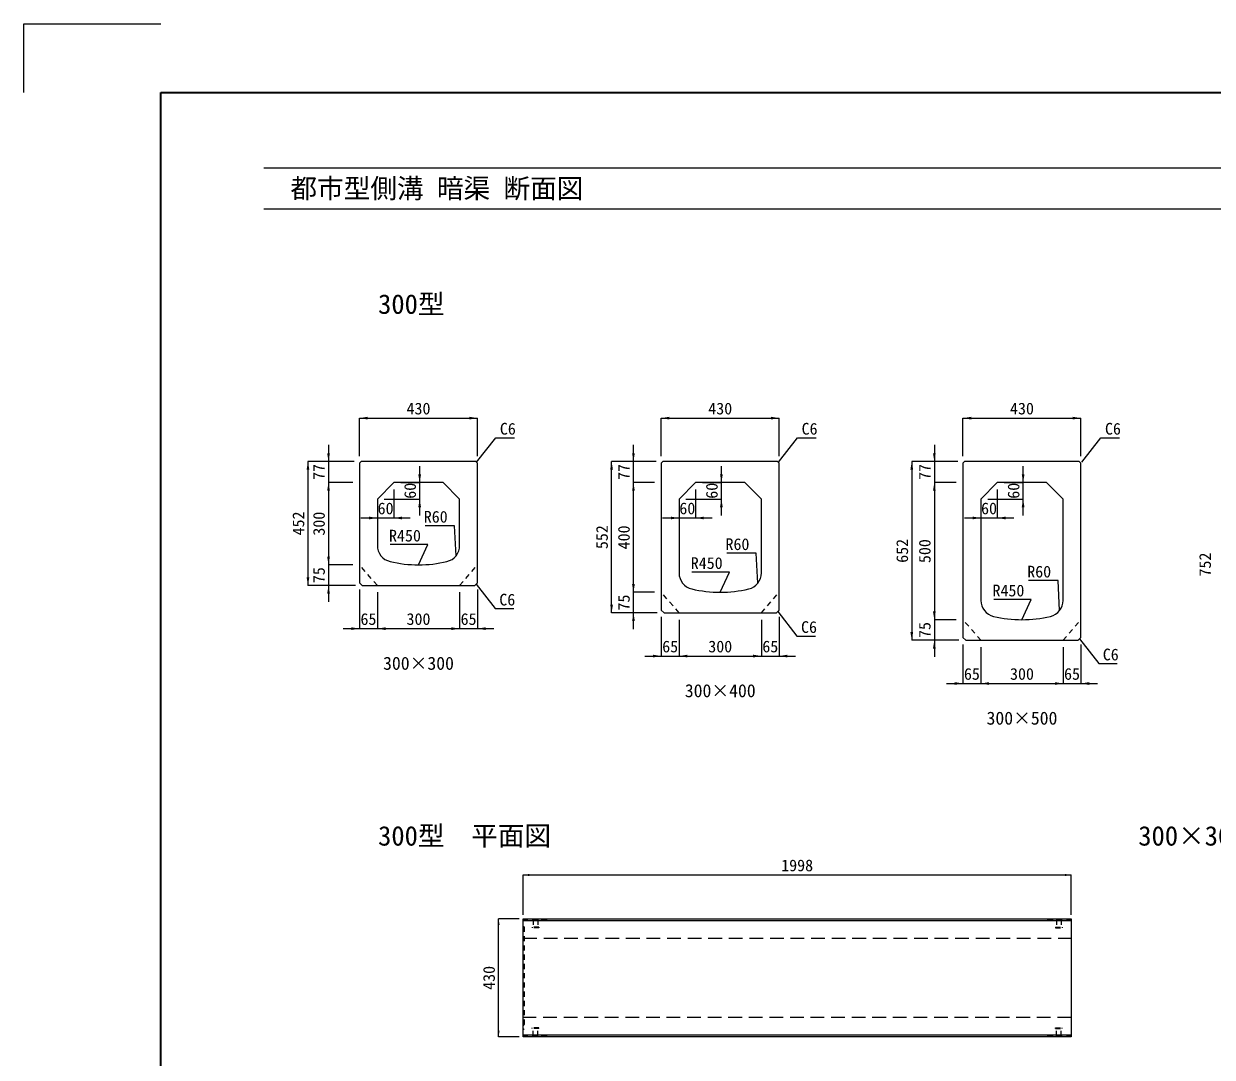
# Model space of a CAD drawing. Units: millimetres at full size, sheet at 1:25. Extents: x 18944 to 44294, y 17215 to 24678.
# Drawn here: x 33794 to 38127, y 20911 to 24678 of the extents above; entities that cross this region are included whole.
import ezdxf
from ezdxf.enums import TextEntityAlignment as Align

# ---------------------------------------------------------------- set-up
doc = ezdxf.new("R2010")
doc.units = ezdxf.units.MM
doc.header["$LTSCALE"] = 25
doc.linetypes.add('USER2', pattern=[3, 2, -1])
doc.linetypes.add('USER3', pattern=[1.35, 0.75, -0.6])
for name, color, linetype, lineweight in [('0_2', 7, 'Continuous', 5), ('Defpoints_3', 8, 'Continuous', 0), ('インサート', 3, 'USER3', 5), ('側溝', 2, 'USER3', 5), ('図枠', 7, 'Continuous', 5), ('寸法線', 7, 'Continuous', 9), ('引出線', 4, 'Continuous', 9), ('本体', 2, 'Continuous', 20)]:
    doc.layers.add(name, color=color, linetype=linetype, lineweight=lineweight)
doc.styles.add('ＭＳ ゴシック', font='')
doc.styles.get('ＭＳ ゴシック').set_extended_font_data('MS Gothic')

# ---------------------------------------------------------------- blocks, each defined once
blk = doc.blocks.new('filled_arrow')
at = {"color": 0, "linetype": 'Continuous', "lineweight": -2}
blk.add_solid([(7.5, 1.25), (0, 0), (7.5, -1.25)], dxfattribs=at)

msp = doc.modelspace()

# ---------------------------------------------------------------- linework, layer by layer
at = {"layer": 'Defpoints_3', "color": 7, "lineweight": 13}
for p, q in [((33794.14, 24677.73), (34294.14, 24677.73)), ((33794.14, 24427.73), (33794.14, 24677.73))]:
    msp.add_line(p, q, dxfattribs=at)
at = {"layer": 'インサート'}
for p, q in [((35651.14, 21411.79), (35651.14, 21384.78)), ((35668.14, 21411.79), (35668.14, 21384.78)), ((37559.12, 21411.79), (37559.12, 21384.78)), ((37576.12, 21411.79), (37576.12, 21384.78)), ((35672.14, 21384.78), (35647.14, 21384.78)), ((35647.14, 21384.78), (35647.14, 21381.78)), ((35672.14, 21381.78), (35647.14, 21381.78)), ((35672.14, 21384.78), (35672.14, 21381.78)), ((37555.12, 21384.78), (37555.12, 21381.78)), ((37555.12, 21384.78), (37580.12, 21384.78)), ((37555.12, 21381.78), (37580.12, 21381.78)), ((37580.12, 21384.78), (37580.12, 21381.78)), ((35672.14, 21018.19), (35647.14, 21018.19)), ((35647.14, 21015.19), (35647.14, 21018.19)), ((35672.14, 21015.19), (35647.14, 21015.19)), ((35651.14, 20988.19), (35651.14, 21015.19)), ((35668.14, 20988.19), (35668.14, 21015.19)), ((35672.14, 21015.19), (35672.14, 21018.19)), ((37555.12, 21015.19), (37555.12, 21018.19)), ((37555.12, 21018.19), (37580.12, 21018.19)), ((37555.12, 21015.19), (37580.12, 21015.19)), ((37559.12, 20988.19), (37559.12, 21015.19)), ((37576.12, 20988.19), (37576.12, 21015.19)), ((37580.12, 21015.19), (37580.12, 21018.19))]:
    msp.add_line(p, q, dxfattribs=at)
at = {"layer": '側溝'}
for p, q in [((35614.64, 21387.99), (35617.84, 21385.98)), ((35614.64, 21369.98), (35617.84, 21371.99)), ((35617.84, 21385.98), (35617.84, 21013.99)), ((35614.64, 21029.99), (35617.84, 21027.99)), ((35614.64, 21011.99), (35617.84, 21013.99))]:
    msp.add_line(p, q, dxfattribs=at)
at = {"layer": '図枠', "lineweight": 35}
for p, q in [((34294.14, 17502.73), (34294.14, 24427.73)), ((34294.14, 24427.73), (44044.14, 24427.73))]:
    msp.add_line(p, q, dxfattribs=at)
at = {"layer": '図枠', "lineweight": 13}
for p, q in [((34669.14, 24152.73), (43669.14, 24152.73)), ((34669.14, 24002.73), (43669.14, 24002.73))]:
    msp.add_line(p, q, dxfattribs=at)
at = {"layer": '寸法線'}
for p, q in [((35018.19, 23240.23), (35448.19, 23240.23)), ((35018.19, 23101.48), (35018.19, 23240.23)), ((35448.19, 23101.48), (35448.19, 23240.23)), ((36118.19, 23240.23), (36548.19, 23240.23)), ((36118.19, 23101.48), (36118.19, 23240.23)), ((36548.19, 23101.48), (36548.19, 23240.23)), ((37218.19, 23240.23), (37648.19, 23240.23)), ((37218.19, 23101.48), (37218.19, 23240.23)), ((37648.19, 23101.48), (37648.19, 23240.23)), ((34905.17, 23142.48), (34905.17, 22945.48)), ((36016.81, 22945.48), (36016.81, 23142.48)), ((37113.73, 23142.48), (37113.73, 22945.48)), ((34830.21, 23082.48), (34830.21, 22630.48)), ((34999.19, 23082.48), (34830.21, 23082.48)), ((34999.19, 23082.48), (34905.17, 23082.48)), ((35237.45, 22885.48), (35237.45, 23065.48)), ((35937.01, 22530.48), (35937.01, 23082.48)), ((36099.19, 23082.48), (35937.01, 23082.48)), ((36099.19, 23082.48), (36016.81, 23082.48)), ((36337.45, 22885.48), (36337.45, 23065.48)), ((37031.51, 23082.48), (37031.51, 22430.48)), ((37199.19, 23082.48), (37031.51, 23082.48)), ((37199.19, 23082.48), (37113.73, 23082.48)), ((37437.45, 22885.48), (37437.45, 23065.48)), ((34993.19, 23005.48), (34905.17, 23005.48)), ((34905.17, 23005.48), (34905.17, 22705.48)), ((34993.19, 23005.48), (34905.17, 23005.48)), ((35143.19, 22980.48), (35143.19, 22876.26)), ((35168.19, 23005.48), (35237.45, 23005.48)), ((36016.81, 22605.48), (36016.81, 23005.48)), ((36093.19, 23005.48), (36016.81, 23005.48)), ((36093.19, 23005.48), (36016.81, 23005.48)), ((36243.19, 22980.48), (36243.19, 22876.26)), ((36268.19, 23005.48), (36337.45, 23005.48)), ((37193.19, 23005.48), (37113.73, 23005.48)), ((37113.73, 23005.48), (37113.73, 22505.48)), ((37193.19, 23005.48), (37113.73, 23005.48)), ((37343.19, 22980.48), (37343.19, 22876.26)), ((37368.19, 23005.48), (37437.45, 23005.48)), ((35083.19, 22920.48), (35083.19, 22876.26)), ((35108.19, 22945.48), (35237.45, 22945.48)), ((36183.19, 22920.48), (36183.19, 22876.26)), ((36208.19, 22945.48), (36337.45, 22945.48)), ((37283.19, 22920.48), (37283.19, 22876.26)), ((37308.19, 22945.48), (37437.45, 22945.48)), ((35023.19, 22876.26), (35203.19, 22876.26)), ((36123.19, 22876.26), (36303.19, 22876.26)), ((37223.19, 22876.26), (37403.19, 22876.26)), ((34905.17, 22765.48), (34905.17, 22570.48)), ((34993.19, 22705.48), (34905.17, 22705.48)), ((34993.19, 22705.48), (34905.17, 22705.48)), ((36016.81, 22470.48), (36016.81, 22665.48)), ((35003.19, 22630.48), (34830.21, 22630.48)), ((35003.19, 22630.48), (34905.17, 22630.48)), ((35018.19, 22615.48), (35018.19, 22472.92)), ((35083.19, 22605.48), (35083.19, 22472.92)), ((35083.19, 22605.48), (35083.19, 22472.92)), ((35383.19, 22605.48), (35383.19, 22472.92)), ((35383.19, 22605.48), (35383.19, 22472.92)), ((35448.19, 22615.48), (35448.19, 22472.92)), ((36093.19, 22605.48), (36016.81, 22605.48)), ((36093.19, 22605.48), (36016.81, 22605.48)), ((36103.19, 22530.48), (35937.01, 22530.48)), ((36103.19, 22530.48), (36016.81, 22530.48)), ((37113.73, 22565.48), (37113.73, 22370.48)), ((36118.19, 22515.48), (36118.19, 22372.92)), ((36183.19, 22505.48), (36183.19, 22372.92)), ((36183.19, 22505.48), (36183.19, 22372.92)), ((36483.19, 22505.48), (36483.19, 22372.92)), ((36483.19, 22505.48), (36483.19, 22372.92)), ((36548.19, 22515.48), (36548.19, 22372.92)), ((37193.19, 22505.48), (37113.73, 22505.48)), ((37193.19, 22505.48), (37113.73, 22505.48)), ((34958.19, 22472.92), (35143.19, 22472.92)), ((35083.19, 22472.92), (35383.19, 22472.92)), ((35323.19, 22472.92), (35508.19, 22472.92)), ((37203.19, 22430.48), (37031.51, 22430.48)), ((37203.19, 22430.48), (37113.73, 22430.48)), ((37218.19, 22415.48), (37218.19, 22272.92)), ((37283.19, 22405.48), (37283.19, 22272.92)), ((37283.19, 22405.48), (37283.19, 22272.92)), ((37583.19, 22405.48), (37583.19, 22272.92)), ((37583.19, 22405.48), (37583.19, 22272.92)), ((37648.19, 22415.48), (37648.19, 22272.92)), ((36058.19, 22372.92), (36243.19, 22372.92)), ((36183.19, 22372.92), (36483.19, 22372.92)), ((36423.19, 22372.92), (36608.19, 22372.92)), ((37158.19, 22272.92), (37343.19, 22272.92)), ((37283.19, 22272.92), (37583.19, 22272.92)), ((37523.19, 22272.92), (37708.19, 22272.92)), ((35614.64, 21574.97), (37612.64, 21574.97)), ((35614.64, 21429.99), (35614.64, 21574.97)), ((37612.64, 21429.99), (37612.64, 21574.97)), ((35525.17, 20984.99), (35525.17, 21414.99)), ((35599.64, 21414.99), (35525.17, 21414.99)), ((35599.64, 20984.99), (35525.17, 20984.99))]:
    msp.add_line(p, q, dxfattribs=at)
at = {"layer": '引出線'}
for points in [[(35445.19, 23079.48), (35514.83, 23168.9), (35582.83, 23168.9)], [(36545.19, 23079.48), (36614.83, 23168.9), (36682.83, 23168.9)], [(37651.19, 23079.48), (37720.83, 23168.9), (37788.83, 23168.9)], [(35443.19, 22635.48), (35512.83, 22546.07), (35580.83, 22546.07)], [(36543.19, 22535.48), (36612.83, 22446.07), (36680.83, 22446.07)], [(37643.19, 22435.48), (37712.83, 22346.07), (37780.83, 22346.07)]]:
    msp.add_lwpolyline(points, dxfattribs=at)
at = {"layer": '引出線', "lineweight": 13}
for points in [[(35370.26, 22738.8), (35364.6, 22848.13), (35256.91, 22848.13)], [(35233.19, 22705.48), (35267.01, 22779.26), (35130.09, 22779.26)], [(36470.26, 22638.8), (36464.6, 22748.13), (36356.91, 22748.13)], [(36333.19, 22605.48), (36367.01, 22679.26), (36230.09, 22679.26)], [(37570.26, 22538.8), (37564.6, 22648.13), (37456.91, 22648.13)], [(37433.19, 22505.48), (37467.01, 22579.26), (37330.09, 22579.26)]]:
    msp.add_lwpolyline(points, dxfattribs=at)
at = {"layer": '本体'}
for p, q in [((35018.19, 23076.48), (35024.19, 23082.48)), ((35018.19, 23076.48), (35018.19, 22640.48)), ((35442.19, 23082.48), (35024.19, 23082.48)), ((35442.19, 23082.48), (35448.19, 23076.48)), ((35448.19, 22640.48), (35448.19, 23076.48)), ((36118.19, 23076.48), (36124.19, 23082.48)), ((36118.19, 23076.48), (36118.19, 22540.48)), ((36542.19, 23082.48), (36124.19, 23082.48)), ((36542.19, 23082.48), (36548.19, 23076.48)), ((36548.19, 22540.48), (36548.19, 23076.48)), ((37218.19, 23076.48), (37224.19, 23082.48)), ((37218.19, 23076.48), (37218.19, 22440.48)), ((37642.19, 23082.48), (37224.19, 23082.48)), ((37642.19, 23082.48), (37648.19, 23076.48)), ((37648.19, 22440.48), (37648.19, 23076.48)), ((35083.19, 22945.48), (35143.19, 23005.48)), ((35323.19, 23005.48), (35143.19, 23005.48)), ((35383.19, 22945.48), (35323.19, 23005.48)), ((36183.19, 22945.48), (36243.19, 23005.48)), ((36423.19, 23005.48), (36243.19, 23005.48)), ((36423.19, 23005.48), (36483.19, 22945.48)), ((37283.19, 22945.48), (37343.19, 23005.48)), ((37523.19, 23005.48), (37343.19, 23005.48)), ((37523.19, 23005.48), (37583.19, 22945.48)), ((35083.19, 22945.48), (35083.19, 22776.01)), ((35383.19, 22776.01), (35383.19, 22945.48)), ((36183.19, 22945.48), (36183.19, 22676.01)), ((36483.19, 22676.01), (36483.19, 22945.48)), ((37283.19, 22945.48), (37283.19, 22576.01)), ((37583.19, 22576.01), (37583.19, 22945.48)), ((35018.19, 22640.48), (35028.19, 22630.48)), ((35028.19, 22630.48), (35438.19, 22630.48)), ((35438.19, 22630.48), (35448.19, 22640.48)), ((36118.19, 22540.48), (36128.19, 22530.48)), ((36128.19, 22530.48), (36538.19, 22530.48)), ((36538.19, 22530.48), (36548.19, 22540.48)), ((37218.19, 22440.48), (37228.19, 22430.48)), ((37228.19, 22430.48), (37638.19, 22430.48)), ((37638.19, 22430.48), (37648.19, 22440.48))]:
    msp.add_line(p, q, dxfattribs=at)
at = {"layer": '本体', "color": 7, "linetype": 'USER3', "lineweight": 9}
for p, q in [((35083.19, 22630.48), (35018.19, 22705.48)), ((35383.19, 22630.48), (35448.19, 22705.48)), ((36183.19, 22530.48), (36118.19, 22605.48)), ((36483.19, 22530.48), (36548.19, 22605.48)), ((37283.19, 22430.48), (37218.19, 22505.48)), ((37583.19, 22430.48), (37648.19, 22505.48))]:
    msp.add_line(p, q, dxfattribs=at)
at = {"layer": '本体', "lineweight": 13}
for p, q in [((35614.64, 20984.99), (35614.64, 21414.99)), ((35614.64, 21414.99), (37612.64, 21414.99)), ((37612.64, 21414.99), (37612.64, 20984.99)), ((37612.64, 20984.99), (35614.64, 20984.99))]:
    msp.add_line(p, q, dxfattribs=at)
at = {"layer": '本体', "linetype": 'USER3', "lineweight": 5}
for p, q in [((35699.64, 21411.79), (35614.64, 21411.79)), ((35699.64, 21411.79), (35703.63, 21414.99)), ((37527.62, 21411.79), (37523.62, 21414.99)), ((37527.62, 21411.79), (37612.62, 21411.79)), ((35699.64, 20988.19), (35614.64, 20988.19)), ((35699.64, 20988.19), (35703.63, 20984.99)), ((37527.62, 20988.19), (37523.62, 20984.99)), ((37527.62, 20988.19), (37612.62, 20988.19))]:
    msp.add_line(p, q, dxfattribs=at)
at = {"layer": '本体', "lineweight": 5}
for p, q in [((35614.64, 21408.99), (37612.64, 21408.99)), ((37612.64, 20990.99), (35614.64, 20990.99))]:
    msp.add_line(p, q, dxfattribs=at)
at = {"layer": '本体', "color": 7, "linetype": 'USER2', "lineweight": 9}
for p, q in [((35614.64, 21344.99), (37612.64, 21344.99)), ((37612.64, 21054.99), (35614.64, 21054.99))]:
    msp.add_line(p, q, dxfattribs=at)
at = {"layer": '本体'}
for centre, radius, start, end in [((35143.19, 22776.01), 60, 180, 256.65764), ((35323.19, 22776.01), 60, 283.34236, 0), ((35233.19, 23155.48), 450, 256.65764, 283.34236), ((36243.19, 22676.01), 60, 180, 256.65764), ((36423.19, 22676.01), 60, 283.34236, 0), ((36333.19, 23055.48), 450, 256.65764, 283.34236), ((37343.19, 22576.01), 60, 180, 256.65764), ((37523.19, 22576.01), 60, 283.34236, 0), ((37433.19, 22955.48), 450, 256.65764, 283.34236)]:
    msp.add_arc(centre, radius, start, end, dxfattribs=at)

# ---------------------------------------------------------------- block references
at = {"layer": '寸法線'}
for p, xscale, yscale in [((35018.19, 23240.23), 4, 4), ((36118.19, 23240.23), 4, 4), ((37218.19, 23240.23), 4, 4), ((35143.19, 22876.26), 4, 4), ((36243.19, 22876.26), 4, 4), ((37343.19, 22876.26), 4, 4), ((35083.19, 22472.92), 4, 4), ((35083.19, 22472.92), 4, 4), ((35448.19, 22472.92), 4, 4), ((36183.19, 22372.92), 4, 4), ((36183.19, 22372.92), 4, 4), ((36548.19, 22372.92), 4, 4), ((37283.19, 22272.92), 4, 4), ((37283.19, 22272.92), 4, 4), ((37648.19, 22272.92), 4, 4), ((35614.64, 21574.97), 3, 3)]:
    msp.add_blockref('filled_arrow', p, dxfattribs=dict(at, xscale=xscale, yscale=yscale))
for p, xscale, yscale, rotation in [((35448.19, 23240.23), 4, 4, 180), ((36548.19, 23240.23), 4, 4, 180), ((37648.19, 23240.23), 4, 4, 180), ((34905.17, 23082.48), 4, 4, 90), ((36016.81, 23082.48), 4, 4, 90), ((37113.73, 23082.48), 4, 4, 90), ((34830.21, 23082.48), 4, 4, 270), ((35937.01, 23082.48), 4, 4, 270), ((37031.51, 23082.48), 4, 4, 270), ((35237.45, 23005.48), 4, 4, 90), ((36337.45, 23005.48), 4, 4, 90), ((37437.45, 23005.48), 4, 4, 90), ((34905.17, 23005.48), 4, 4, 270), ((34905.17, 23005.48), 4, 4, 270), ((36016.81, 23005.48), 4, 4, 270), ((36016.81, 23005.48), 4, 4, 270), ((37113.73, 23005.48), 4, 4, 270), ((37113.73, 23005.48), 4, 4, 270), ((35237.45, 22945.48), 4, 4, 270), ((36337.45, 22945.48), 4, 4, 270), ((37437.45, 22945.48), 4, 4, 270), ((35083.19, 22876.26), 4, 4, 180), ((36183.19, 22876.26), 4, 4, 180), ((37283.19, 22876.26), 4, 4, 180), ((34905.17, 22705.48), 4, 4, 90), ((34905.17, 22705.48), 4, 4, 90), ((34830.21, 22630.48), 4, 4, 90), ((34905.17, 22630.48), 4, 4, 270), ((36016.81, 22605.48), 4, 4, 90), ((36016.81, 22605.48), 4, 4, 90), ((35937.01, 22530.48), 4, 4, 90), ((36016.81, 22530.48), 4, 4, 270), ((37113.73, 22505.48), 4, 4, 90), ((37113.73, 22505.48), 4, 4, 90), ((35018.19, 22472.92), 4, 4, 180), ((35383.19, 22472.92), 4, 4, 180), ((35383.19, 22472.92), 4, 4, 180), ((37031.51, 22430.48), 4, 4, 90), ((37113.73, 22430.48), 4, 4, 270), ((36118.19, 22372.92), 4, 4, 180), ((36483.19, 22372.92), 4, 4, 180), ((36483.19, 22372.92), 4, 4, 180), ((37218.19, 22272.92), 4, 4, 180), ((37583.19, 22272.92), 4, 4, 180), ((37583.19, 22272.92), 4, 4, 180), ((37612.64, 21574.97), 3, 3, 180), ((35525.17, 21414.99), 3, 3, 270), ((35525.17, 20984.99), 3, 3, 90)]:
    msp.add_blockref('filled_arrow', p, dxfattribs=dict(at, xscale=xscale, yscale=yscale, rotation=rotation))
at = {"layer": '引出線', "xscale": 0.12, "yscale": 0.12}
for p, rotation in [((35445.19, 23079.48), 52.1), ((36545.19, 23079.48), 52.1), ((37651.19, 23079.48), 52.1), ((35443.19, 22635.48), 307.9), ((36543.19, 22535.48), 307.9), ((37643.19, 22435.48), 307.9)]:
    msp.add_blockref('filled_arrow', p, dxfattribs=dict(at, rotation=rotation))
at = {"layer": '引出線', "lineweight": 13, "xscale": 0.16, "yscale": 0.16}
for p, rotation in [((35233.19, 22705.48), 65.4), ((35370.26, 22738.8), 93), ((36470.26, 22638.8), 93), ((36333.19, 22605.48), 65.4), ((37570.26, 22538.8), 93), ((37433.19, 22505.48), 65.4)]:
    msp.add_blockref('filled_arrow', p, dxfattribs=dict(at, rotation=rotation))

# ---------------------------------------------------------------- texts
at = {"layer": '0_2', "style": 'ＭＳ ゴシック'}
for s, p in [('300型', (35085.72, 23599.04)), ('300型\u3000平面図', (35085.72, 21660.75)), ('300×300\u3000側面図', (37857.08, 21660.75))]:
    msp.add_text(s, height=71.21, dxfattribs=at).set_placement(p, align=Align.BOTTOM_LEFT)
for s, p in [('300×300', (35233.19, 22346.73)), ('300×400', (36333.19, 22246.73)), ('300×500', (37433.19, 22146.73))]:
    msp.add_text(s, height=47.47, dxfattribs=at).set_placement(p, align=Align.MIDDLE_CENTER)
at = {"layer": '図枠', "style": 'ＭＳ ゴシック'}
msp.add_text('\u3000都市型側溝 暗渠 断面図', height=71.21, dxfattribs=at).set_placement((34669.14, 24077.73), align=Align.MIDDLE_LEFT)
at = {"layer": '寸法線', "style": 'ＭＳ ゴシック'}
for s, p in [('430', (35233.19, 23275.23)), ('430', (36333.19, 23275.23)), ('430', (37433.19, 23275.23)), ('60', (35113.19, 22911.26)), ('60', (36213.19, 22911.26)), ('60', (37313.19, 22911.26)), ('65', (35050.69, 22507.92)), ('300', (35233.19, 22507.92)), ('65', (35415.69, 22507.92)), ('65', (36150.69, 22407.92)), ('300', (36333.19, 22407.92)), ('65', (36515.69, 22407.92)), ('65', (37250.69, 22307.92)), ('300', (37433.19, 22307.92)), ('65', (37615.69, 22307.92)), ('1998', (36613.64, 21609.97))]:
    msp.add_text(s, height=42.72, dxfattribs=at).set_placement(p, align=Align.MIDDLE_CENTER)
for s, p in [('77', (34870.17, 23043.98)), ('77', (35981.81, 23043.98)), ('77', (37078.73, 23043.98)), ('60', (35202.45, 22975.48)), ('60', (36302.45, 22975.48)), ('60', (37402.45, 22975.48)), ('452', (34795.21, 22856.48)), ('300', (34870.17, 22855.48)), ('552', (35902.01, 22806.48)), ('400', (35981.81, 22805.48)), ('652', (36996.51, 22756.48)), ('500', (37078.73, 22755.48)), ('752', (38100.8, 22706.48)), ('75', (34870.17, 22667.98)), ('75', (35981.81, 22567.98)), ('75', (37078.73, 22467.98)), ('430', (35490.17, 21199.99))]:
    msp.add_text(s, height=42.72, rotation=90, dxfattribs=at).set_placement(p, align=Align.MIDDLE_CENTER)
at = {"layer": '引出線', "style": 'ＭＳ ゴシック'}
for p in [(35529.83, 23222.9), (36629.83, 23222.9), (37735.83, 23222.9), (35527.83, 22600.07), (36627.83, 22500.07), (37727.83, 22400.07)]:
    msp.add_text('C6', height=42.72, dxfattribs=at).set_placement(p, align=Align.TOP_LEFT)
for s, p in [('R60', (35339.6, 22902.13)), ('R450', (35242.01, 22833.26)), ('R60', (36439.6, 22802.13)), ('R450', (36342.01, 22733.26)), ('R60', (37539.6, 22702.13)), ('R450', (37442.01, 22633.26))]:
    msp.add_text(s, height=42.72, dxfattribs=at).set_placement(p, align=Align.TOP_RIGHT)

doc.saveas('drawing.dxf')
